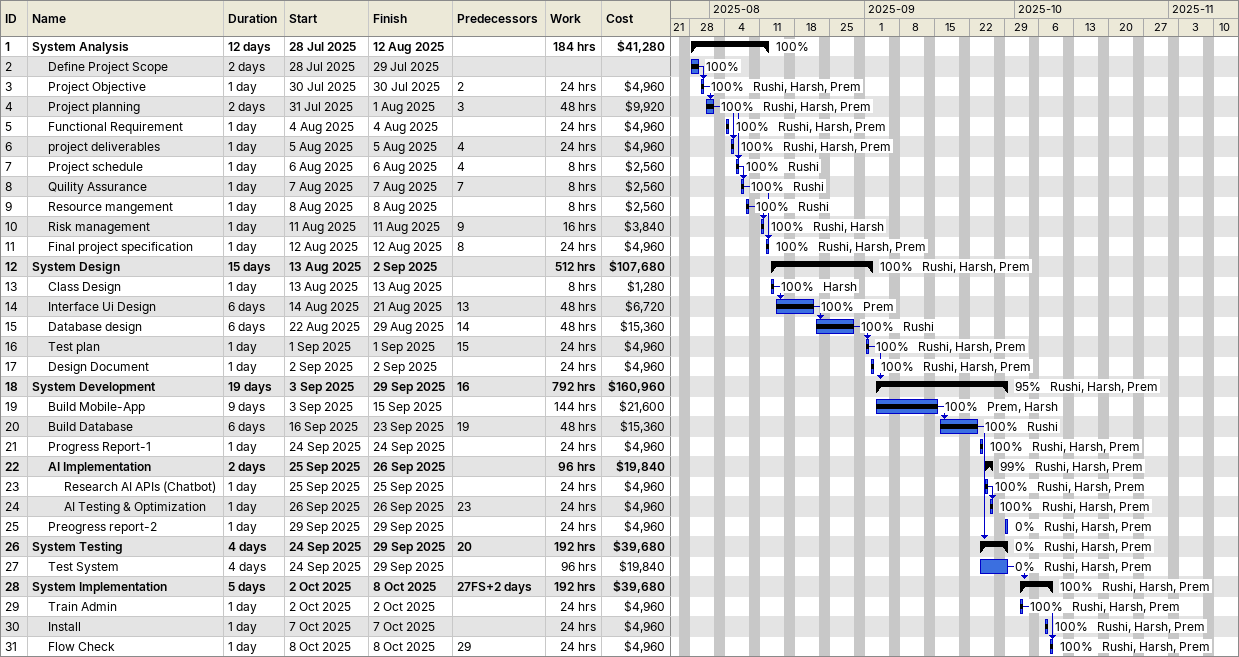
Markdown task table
| ID | Level | Task | Duration | Start | Finish | Predecessors | Resources | % complete | Work (h) | Cost ($) |
|---|---|---|---|---|---|---|---|---|---|---|
| 1 | 1 | **System Analysis** | 12d | 2025-07-28 | 2025-08-12 |  |  | 100 | 184 | 41280 |
| 2 | 2 | Define Project Scope | 2d | 2025-07-28 | 2025-07-29 |  |  | 100 |  |  |
| 3 | 2 | Project Objective | 1d | 2025-07-30 | 2025-07-30 | 2 | Rushi, Harsh, Prem | 100 | 24 | 4960 |
| 4 | 2 | Project planning | 2d | 2025-07-31 | 2025-08-01 | 3 | Rushi, Harsh, Prem | 100 | 48 | 9920 |
| 5 | 2 | Functional Requirement | 1d | 2025-08-04 | 2025-08-04 |  | Rushi, Harsh, Prem | 100 | 24 | 4960 |
| 6 | 2 | project deliverables | 1d | 2025-08-05 | 2025-08-05 | 4 | Rushi, Harsh, Prem | 100 | 24 | 4960 |
| 7 | 2 | Project schedule | 1d | 2025-08-06 | 2025-08-06 | 4 | Rushi | 100 | 8 | 2560 |
| 8 | 2 | Quility Assurance | 1d | 2025-08-07 | 2025-08-07 | 7 | Rushi | 100 | 8 | 2560 |
| 9 | 2 | Resource mangement | 1d | 2025-08-08 | 2025-08-08 |  | Rushi | 100 | 8 | 2560 |
| 10 | 2 | Risk management | 1d | 2025-08-11 | 2025-08-11 | 9 | Rushi, Harsh | 100 | 16 | 3840 |
| 11 | 2 | Final project specification | 1d | 2025-08-12 | 2025-08-12 | 8 | Rushi, Harsh, Prem | 100 | 24 | 4960 |
| 12 | 1 | **System Design** | 15d | 2025-08-13 | 2025-09-02 |  | Rushi, Harsh, Prem | 100 | 512 | 107680 |
| 13 | 2 | Class Design | 1d | 2025-08-13 | 2025-08-13 |  | Harsh | 100 | 8 | 1280 |
| 14 | 2 | Interface Ui Design | 6d | 2025-08-14 | 2025-08-21 | 13 | Prem | 100 | 48 | 6720 |
| 15 | 2 | Database design | 6d | 2025-08-22 | 2025-08-29 | 14 | Rushi | 100 | 48 | 15360 |
| 16 | 2 | Test plan | 1d | 2025-09-01 | 2025-09-01 | 15 | Rushi, Harsh, Prem | 100 | 24 | 4960 |
| 17 | 2 | Design Document | 1d | 2025-09-02 | 2025-09-02 |  | Rushi, Harsh, Prem | 100 | 24 | 4960 |
| 18 | 1 | **System Development** | 19d | 2025-09-03 | 2025-09-29 | 16 | Rushi, Harsh, Prem | 95 | 792 | 160960 |
| 19 | 2 | Build Mobile-App | 9d | 2025-09-03 | 2025-09-15 |  | Prem, Harsh | 100 | 144 | 21600 |
| 20 | 2 | Build Database | 6d | 2025-09-16 | 2025-09-23 | 19 | Rushi | 100 | 48 | 15360 |
| 21 | 2 | Progress Report-1 | 1d | 2025-09-24 | 2025-09-24 |  | Rushi, Harsh, Prem | 100 | 24 | 4960 |
| 22 | 2 | **AI Implementation** | 2d | 2025-09-25 | 2025-09-26 |  | Rushi, Harsh, Prem | 99 | 96 | 19840 |
| 23 | 3 | Research AI APIs (Chatbot) | 1d | 2025-09-25 | 2025-09-25 |  | Rushi, Harsh, Prem | 100 | 24 | 4960 |
| 24 | 3 | AI Testing & Optimization | 1d | 2025-09-26 | 2025-09-26 | 23 | Rushi, Harsh, Prem | 100 | 24 | 4960 |
| 25 | 2 | Preogress report-2 | 1d | 2025-09-29 | 2025-09-29 |  | Rushi, Harsh, Prem | 0 | 24 | 4960 |
| 26 | 1 | **System Testing** | 4d | 2025-09-24 | 2025-09-29 | 20 | Rushi, Harsh, Prem | 0 | 192 | 39680 |
| 27 | 2 | Test System | 4d | 2025-09-24 | 2025-09-29 |  | Rushi, Harsh, Prem | 0 | 96 | 19840 |
| 28 | 1 | **System Implementation** | 5d | 2025-10-02 | 2025-10-08 | 27FS+2d | Rushi, Harsh, Prem | 100 | 192 | 39680 |
| 29 | 2 | Train Admin | 1d | 2025-10-02 | 2025-10-02 |  | Rushi, Harsh, Prem | 100 | 24 | 4960 |
| 30 | 2 | Install | 1d | 2025-10-07 | 2025-10-07 |  | Rushi, Harsh, Prem | 100 | 24 | 4960 |
| 31 | 2 | Flow Check | 1d | 2025-10-08 | 2025-10-08 | 29 | Rushi, Harsh, Prem | 100 | 24 | 4960 |
